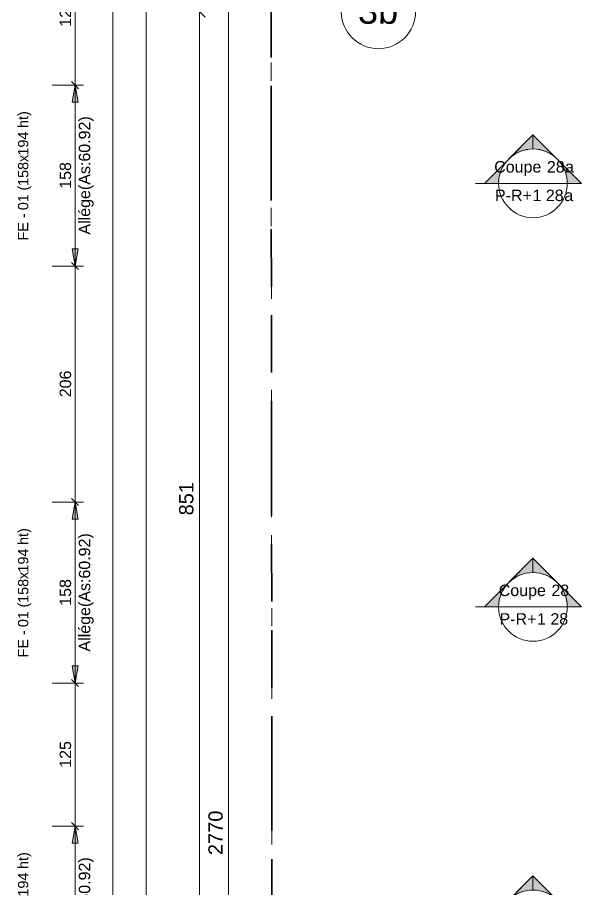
# Model space of a CAD drawing. Header units: metres. Extents: x 399 to 3028, y -427 to 863.
# Drawn here: x 467.67 to 472.59, y -399.27 to -391.66 of the extents above; entities that cross this region are included whole.
import ezdxf

# ---------------------------------------------------------------- set-up
doc = ezdxf.new("R2010")
doc.units = ezdxf.units.M
doc.linetypes.add('Double tiret', pattern=[2.75, 1, -0.25, 0.5, -0.25, 0.5, -0.25])
doc.linetypes.add('Tiret', pattern=[0.3175, 0.15875, -0.15875])
for name, color, linetype, lineweight in [('A-ANNO-DIMS', 211, 'Continuous', 9), ('A-ANNO-DIMS-50', 211, 'Continuous', 9), ('A-DETL', 90, 'Continuous', 18), ('A-GLAZ-IDEN', 152, 'Continuous', 18), ('G-ANNO-SYMB', 111, 'Continuous', 9), ('L-SITE', 91, 'Double tiret', 35), ('S-GRID-IDEN', 1, 'Continuous', 9)]:
    doc.layers.add(name, color=color, linetype=linetype, lineweight=lineweight)
doc.styles.add('Arial', font='arial.ttf', dxfattribs={"height": 0.1})
doc.styles.add('Arial_11', font='arial.ttf', dxfattribs={"height": 0.125})
doc.styles.add('Arial_6', font='arial.ttf', dxfattribs={"height": 0.09})
doc.styles.add('Arial_7', font='arial.ttf', dxfattribs={"height": 0.225})
doc.dimstyles.new('AES-_Axe_COTATION_1_50', dxfattribs={"dimscale": 0.3048, "dimtxt": 0.127532, "dimasz": 0.328084, "dimexe": 0.328084, "dimexo": 0.0625, "dimgap": 0.049213, "dimtad": 1, "dimdec": 1, "dimlfac": 100, "dimrnd": 0.5, "dimdsep": 46, "dimtxsty": 'Arial_11', "dimblk1": 'OBLIQUE', "dimblk2": 'OBLIQUE', "dimsah": 1, "dimcen": 0.09, "dimdle": 0.246063, "dimazin": 0, "dimtfac": 1, "dimtdec": 4, "dimtix": 1, "dimtmove": 0, "dimatfit": 3, "dimfxl": 0.574147, "dimfxlon": 1, "dimtvp": 1, "dimtolj": 1, "dimtzin": 0, "dimarcsym": 2})
doc.dimstyles.new('AES-_COTATION_1_50_2', dxfattribs={"dimscale": 0.3048, "dimtxt": 0.102026, "dimasz": 0.205052, "dimexe": 0.246063, "dimexo": 0.0625, "dimgap": 0.016404, "dimtad": 1, "dimdec": 1, "dimlfac": 100, "dimrnd": 0.5, "dimdsep": 46, "dimtxsty": 'Arial', "dimblk1": 'OBLIQUE', "dimblk2": 'OBLIQUE', "dimsah": 1, "dimcen": 0.09, "dimdle": 0.123031, "dimazin": 0, "dimtfac": 1, "dimtdec": 4, "dimtix": 1, "dimtmove": 0, "dimatfit": 3, "dimfxl": 0.656168, "dimfxlon": 1, "dimtvp": 1, "dimtolj": 1, "dimtzin": 0, "dimarcsym": 2})
doc.dimstyles.new('AES-_COTATION_1_50_3', dxfattribs={"dimscale": 0.3048, "dimtxt": 0.102026, "dimasz": 0.205052, "dimexe": 0.246063, "dimexo": 0.0625, "dimgap": 0.016404, "dimtad": 1, "dimdec": 1, "dimlfac": 100, "dimrnd": 0.5, "dimdsep": 46, "dimtxsty": 'Arial', "dimblk1": 'OBLIQUE', "dimblk2": 'OBLIQUE', "dimsah": 1, "dimcen": 0.09, "dimdle": 0.123031, "dimazin": 0, "dimtfac": 1, "dimtdec": 4, "dimtix": 1, "dimtmove": 0, "dimatfit": 3, "dimfxl": 0.656168, "dimfxlon": 1, "dimtvp": 1, "dimtolj": 1, "dimtzin": 0, "dimarcsym": 2})
doc.dimstyles.new('AES-_COTATION_Allège_1_50', dxfattribs={"dimscale": 0.3048, "dimtxt": 0.102026, "dimasz": 0.492126, "dimexe": 0.246063, "dimexo": 0.0625, "dimgap": 0.016404, "dimtad": 1, "dimdec": 1, "dimlfac": 100, "dimrnd": 0.5, "dimdsep": 46, "dimtxsty": 'Arial', "dimsah": 1, "dimcen": 0.09, "dimdle": 0.123031, "dimazin": 0, "dimtfac": 1, "dimtdec": 4, "dimtix": 1, "dimtmove": 0, "dimatfit": 3, "dimfxl": 0.656168, "dimfxlon": 1, "dimtvp": 1, "dimtolj": 1, "dimtzin": 0, "dimarcsym": 2})

# ---------------------------------------------------------------- blocks, each defined once
blk = doc.blocks.new('Family - ___-883270-AES_EXE_BET_TZ_R_1_COF_0100-Plan coffrage PH R_1 Diffusion')
at = {"layer": 'A-DETL', "linetype": 'Tiret'}
blk.add_line((506.4718, -331.0937), (510.6689, -371.4256), dxfattribs=at)
at = {"layer": 'L-SITE'}
blk.add_line((506.4718, -331.0937), (510.6689, -371.4256), dxfattribs=at)
blk = doc.blocks.new('Quadrillage - M_Extrémité de la ligne de quadrillage - Cercle-214440-AES_EXE_BET_TZ_R_1_COF_0100-Plan coffrage PH R_1 Diffusion')
at = {"layer": 'S-GRID-IDEN'}
blk.add_circle((0, 0), 0.0065, dxfattribs=at)
blk = doc.blocks.new('Coupe - M_Section Head - Filled-24181-AES_EXE_BET_TZ_R_1_COF_0100-Plan coffrage PH R_1 Diffusion')
at = {"layer": 'G-ANNO-SYMB'}
h = blk.add_hatch(color=256, dxfattribs=at)
edge = h.paths.add_edge_path()
edge.add_line((-0.006, 0.00849), (-0.006, 0.006))
edge.add_arc((-0.006, 0), 0.006, 90, 135)
edge.add_line((-0.01024, 0.00424), (-0.006, 0.00849))
h = blk.add_hatch(color=256, dxfattribs=at)
edge = h.paths.add_edge_path()
edge.add_line((-0.006, 0.00849), (-0.00176, 0.00424))
edge.add_arc((-0.006, 0), 0.006, 45, 90)
edge.add_line((-0.006, 0.006), (-0.006, 0.00849))
h = blk.add_hatch(color=256, dxfattribs=at)
edge = h.paths.add_edge_path()
edge.add_line((-0.01449, 0), (-0.01024, 0.00424))
edge.add_arc((-0.006, 0), 0.006, 135, 180)
edge.add_line((-0.012, 0), (-0.01449, 0))
h = blk.add_hatch(color=256, dxfattribs=at)
edge = h.paths.add_edge_path()
edge.add_line((0.00249, 0), (0, 0))
edge.add_arc((-0.006, 0), 0.006, 360, 405)
edge.add_line((-0.00176, 0.00424), (0.00249, 0))
at = {"layer": 'G-ANNO-SYMB', "lineweight": 18}
for p, q in [((-0.006, 0.00849), (-0.01449, 0)), ((-0.006, 0.00849), (-0.01024, 0.00424)), ((-0.006, 0.00849), (0.00249, 0)), ((-0.006, 0.006), (-0.006, 0.00849)), ((-0.006, 0.00849), (-0.006, 0.006)), ((-0.00176, 0.00424), (-0.006, 0.00849)), ((-0.01024, 0.00424), (-0.01449, 0)), ((0.00249, 0), (-0.00176, 0.00424)), ((-0.01449, 0), (-0.012, 0)), ((0, 0), (0.00249, 0)), ((-0.012, 0), (-0.01449, 0)), ((0, 0), (0.00249, 0))]:
    blk.add_line(p, q, dxfattribs=at)
for start, end in [(360, 180), (90, 135), (45, 90), (135, 180), (360, 45), (180, 360)]:
    blk.add_arc((-0.006, 0), 0.006, start, end, dxfattribs=at)
blk = doc.blocks.new('DIMBLOCK571-AES_EXE_BET_TZ_R_1_COF_0100-Plan coffrage PH R_1 Diffusion')
at = {"layer": 'A-ANNO-DIMS-50', "transparency": 16777216}
for points in [[(468.1715, -398.718), (468.1451, -398.868), (468.198, -398.868)], [(468.1715, -400.298), (468.198, -400.148), (468.1451, -400.148)]]:
    blk.add_hatch(color=256, dxfattribs=at).paths.add_polyline_path(points)
for p, q in [((468.1715, -400.3355), (468.1715, -398.6805)), ((467.9715, -398.718), (468.2465, -398.718)), ((468.1715, -398.718), (467.9715, -398.718)), ((468.1715, -398.718), (468.1451, -398.868)), ((468.198, -398.868), (468.1715, -398.718)), ((468.1451, -398.868), (468.198, -398.868)), ((468.198, -400.148), (468.1451, -400.148)), ((468.1451, -400.148), (468.1715, -400.298)), ((468.1715, -400.298), (468.198, -400.148)), ((467.9715, -400.298), (468.2465, -400.298)), ((468.1715, -400.298), (467.9715, -400.298))]:
    blk.add_line(p, q, dxfattribs=at)
at = {"layer": 'A-ANNO-DIMS-50', "color": 0, "transparency": 16777216, "char_height": 0.1, "attachment_point": 1, "rotation": 90, "line_spacing_factor": 0.941778, "style": 'Arial'}
for s, insert, width in [('Allége(As:60.92)', (468.2037, -400.0228), 1.235613), ('158', (468.0367, -399.6234), 0.276883)]:
    blk.add_mtext(s, dxfattribs=dict(at, insert=insert, width=width))
blk = doc.blocks.new('DIMBLOCK572-AES_EXE_BET_TZ_R_1_COF_0100-Plan coffrage PH R_1 Diffusion')
at = {"layer": 'A-ANNO-DIMS-50', "transparency": 16777216}
for p, q in [((467.9715, -397.469), (468.2465, -397.469)), ((468.1715, -397.469), (467.9715, -397.469)), ((468.1715, -397.469), (468.1403, -397.4378)), ((468.1715, -398.7555), (468.1715, -397.4315)), ((468.1715, -397.469), (468.2028, -397.5003)), ((468.1715, -398.718), (468.1403, -398.6867)), ((467.9715, -398.718), (468.2465, -398.718)), ((468.1715, -398.718), (467.9715, -398.718)), ((468.1715, -398.718), (468.2028, -398.7492))]:
    blk.add_line(p, q, dxfattribs=at)
at = {"layer": 'A-ANNO-DIMS-50', "color": 0, "transparency": 16777216, "insert": (468.0367, -398.2089), "char_height": 0.1, "width": 0.276883, "attachment_point": 1, "rotation": 90, "line_spacing_factor": 0.941778, "style": 'Arial'}
blk.add_mtext('125', dxfattribs=at)
blk = doc.blocks.new('_Oblique')
at = {"color": 0, "linetype": 'ByBlock', "lineweight": -2}
blk.add_line((-0.5, -0.5), (0.5, 0.5), dxfattribs=at)
blk = doc.blocks.new('DIMBLOCK573-AES_EXE_BET_TZ_R_1_COF_0100-Plan coffrage PH R_1 Diffusion')
at = {"layer": 'A-ANNO-DIMS-50', "transparency": 16777216}
for points in [[(468.1715, -395.889), (468.1451, -396.039), (468.198, -396.039)], [(468.1715, -397.469), (468.198, -397.319), (468.1451, -397.319)]]:
    blk.add_hatch(color=256, dxfattribs=at).paths.add_polyline_path(points)
for p, q in [((467.9715, -395.889), (468.2465, -395.889)), ((468.1715, -395.889), (467.9715, -395.889)), ((468.1715, -395.889), (468.1451, -396.039)), ((468.1715, -397.5065), (468.1715, -395.8515)), ((468.198, -396.039), (468.1715, -395.889)), ((468.1451, -396.039), (468.198, -396.039)), ((468.198, -397.319), (468.1451, -397.319)), ((468.1451, -397.319), (468.1715, -397.469)), ((468.1715, -397.469), (468.198, -397.319)), ((467.9715, -397.469), (468.2465, -397.469)), ((468.1715, -397.469), (467.9715, -397.469))]:
    blk.add_line(p, q, dxfattribs=at)
at = {"layer": 'A-ANNO-DIMS-50', "color": 0, "transparency": 16777216, "char_height": 0.1, "attachment_point": 1, "rotation": 90, "line_spacing_factor": 0.941778, "style": 'Arial'}
for s, insert, width in [('Allége(As:60.92)', (468.2037, -397.1939), 1.235613), ('158', (468.0367, -396.7944), 0.276883)]:
    blk.add_mtext(s, dxfattribs=dict(at, insert=insert, width=width))
blk = doc.blocks.new('DIMBLOCK574-AES_EXE_BET_TZ_R_1_COF_0100-Plan coffrage PH R_1 Diffusion')
at = {"layer": 'A-ANNO-DIMS-50', "transparency": 16777216}
for p, q in [((467.9715, -393.829), (468.2465, -393.829)), ((468.1715, -393.829), (467.9715, -393.829)), ((468.1715, -393.829), (468.1403, -393.7978)), ((468.1715, -395.9265), (468.1715, -393.7915)), ((468.1715, -393.829), (468.2028, -393.8603)), ((467.9715, -395.889), (468.2465, -395.889)), ((468.1715, -395.889), (467.9715, -395.889)), ((468.1715, -395.889), (468.1403, -395.8578)), ((468.1715, -395.889), (468.2028, -395.9203))]:
    blk.add_line(p, q, dxfattribs=at)
at = {"layer": 'A-ANNO-DIMS-50', "color": 0, "transparency": 16777216, "insert": (468.0367, -394.9744), "char_height": 0.1, "width": 0.276883, "attachment_point": 1, "rotation": 90, "line_spacing_factor": 0.941778, "style": 'Arial'}
blk.add_mtext('206', dxfattribs=at)
blk = doc.blocks.new('DIMBLOCK575-AES_EXE_BET_TZ_R_1_COF_0100-Plan coffrage PH R_1 Diffusion')
at = {"layer": 'A-ANNO-DIMS-50', "transparency": 16777216}
for points in [[(468.1715, -392.249), (468.1451, -392.399), (468.198, -392.399)], [(468.1715, -393.829), (468.198, -393.679), (468.1451, -393.679)]]:
    blk.add_hatch(color=256, dxfattribs=at).paths.add_polyline_path(points)
for p, q in [((468.1715, -393.8665), (468.1715, -392.2115)), ((467.9715, -392.249), (468.2465, -392.249)), ((468.1715, -392.249), (467.9715, -392.249)), ((468.1715, -392.249), (468.1451, -392.399)), ((468.198, -392.399), (468.1715, -392.249)), ((468.1451, -392.399), (468.198, -392.399)), ((468.198, -393.679), (468.1451, -393.679)), ((468.1451, -393.679), (468.1715, -393.829)), ((468.1715, -393.829), (468.198, -393.679)), ((467.9715, -393.829), (468.2465, -393.829)), ((468.1715, -393.829), (467.9715, -393.829))]:
    blk.add_line(p, q, dxfattribs=at)
at = {"layer": 'A-ANNO-DIMS-50', "color": 0, "transparency": 16777216, "char_height": 0.1, "attachment_point": 1, "rotation": 90, "line_spacing_factor": 0.941778, "style": 'Arial'}
for s, insert, width in [('Allége(As:60.92)', (468.2037, -393.5539), 1.235613), ('158', (468.0367, -393.1544), 0.276883)]:
    blk.add_mtext(s, dxfattribs=dict(at, insert=insert, width=width))
blk = doc.blocks.new('DIMBLOCK576-AES_EXE_BET_TZ_R_1_COF_0100-Plan coffrage PH R_1 Diffusion')
at = {"layer": 'A-ANNO-DIMS-50', "transparency": 16777216}
for p, q in [((467.9715, -391.0001), (468.2465, -391.0001)), ((468.1715, -391.0001), (467.9715, -391.0001)), ((468.1715, -391.0001), (468.1403, -390.9688)), ((468.1715, -392.2865), (468.1715, -390.9626)), ((468.1715, -391.0001), (468.2028, -391.0313)), ((468.1715, -392.249), (468.1403, -392.2178)), ((467.9715, -392.249), (468.2465, -392.249)), ((468.1715, -392.249), (467.9715, -392.249)), ((468.1715, -392.249), (468.2028, -392.2803))]:
    blk.add_line(p, q, dxfattribs=at)
at = {"layer": 'A-ANNO-DIMS-50', "color": 0, "transparency": 16777216, "insert": (468.0367, -391.7399), "char_height": 0.1, "width": 0.276883, "attachment_point": 1, "rotation": 90, "line_spacing_factor": 0.941778, "style": 'Arial'}
blk.add_mtext('125', dxfattribs=at)
blk = doc.blocks.new('DIMBLOCK876-AES_EXE_BET_TZ_R_1_COF_0100-Plan coffrage PH R_1 Diffusion')
at = {"layer": 'A-ANNO-DIMS-50', "transparency": 16777216}
for p, q in [((468.3004, -389.4864), (468.5754, -389.4864)), ((468.5004, -389.4864), (468.3004, -389.4864)), ((468.5004, -389.4864), (468.4692, -389.4552)), ((468.5004, -412.6668), (468.5004, -389.4489)), ((468.5004, -389.4864), (468.5317, -389.5177)), ((468.3004, -412.6293), (468.5754, -412.6293)), ((468.5004, -412.6293), (468.3004, -412.6293)), ((468.5004, -412.6293), (468.4692, -412.598)), ((468.5004, -412.6293), (468.5317, -412.6605))]:
    blk.add_line(p, q, dxfattribs=at)
at = {"layer": 'A-ANNO-DIMS-50', "color": 0, "transparency": 16777216, "insert": (468.3656, -401.2697), "char_height": 0.1, "width": 0.50856, "attachment_point": 1, "rotation": 90, "line_spacing_factor": 0.941778, "style": 'Arial'}
blk.add_mtext('2314.5', dxfattribs=at)
blk = doc.blocks.new('DIMBLOCK881-AES_EXE_BET_TZ_R_1_COF_0100-Plan coffrage PH R_1 Diffusion')
at = {"layer": 'A-ANNO-DIMS-50', "transparency": 16777216}
for p, q in [((469.432, -391.6063), (469.157, -391.6063)), ((469.257, -391.6063), (469.207, -391.5563)), ((469.257, -391.6063), (469.257, -400.1161)), ((469.257, -391.6063), (469.307, -391.6563)), ((469.257, -391.6063), (469.432, -391.6063)), ((469.257, -400.1161), (469.207, -400.0661)), ((469.432, -400.1161), (469.157, -400.1161)), ((469.257, -400.1161), (469.307, -400.1661)), ((469.257, -400.1161), (469.432, -400.1161))]:
    blk.add_line(p, q, dxfattribs=at)
at = {"layer": 'A-ANNO-DIMS-50', "color": 0, "transparency": 16777216, "insert": (469.0798, -396.0054), "char_height": 0.125, "width": 0.346103, "attachment_point": 1, "rotation": 90, "line_spacing_factor": 0.941778, "style": 'Arial_11'}
blk.add_mtext('851', dxfattribs=at)
blk = doc.blocks.new('DIMBLOCK884-AES_EXE_BET_TZ_R_1_COF_0100-Plan coffrage PH R_1 Diffusion')
at = {"layer": 'A-ANNO-DIMS-50', "transparency": 16777216}
for p, q in [((469.5124, -384.853), (469.5124, -412.7043)), ((469.6874, -384.928), (469.4124, -384.928)), ((469.5124, -384.928), (469.4624, -384.878)), ((469.5124, -384.928), (469.5624, -384.978)), ((469.5124, -384.928), (469.6874, -384.928)), ((469.6874, -412.6293), (469.4124, -412.6293)), ((469.5124, -412.6293), (469.4624, -412.5793)), ((469.5124, -412.6293), (469.5624, -412.6793)), ((469.5124, -412.6293), (469.6874, -412.6293))]:
    blk.add_line(p, q, dxfattribs=at)
at = {"layer": 'A-ANNO-DIMS-50', "color": 0, "transparency": 16777216, "insert": (469.3351, -398.9709), "char_height": 0.125, "width": 0.461471, "attachment_point": 1, "rotation": 90, "line_spacing_factor": 0.941778, "style": 'Arial_11'}
blk.add_mtext('2770', dxfattribs=at)
blk = doc.blocks.new('DIMBLOCK888-AES_EXE_BET_TZ_R_1_COF_0100-Plan coffrage PH R_1 Diffusion')
at = {"layer": 'A-ANNO-DIMS-50', "transparency": 16777216}
for p, q in [((468.5909, -381.6421), (468.8659, -381.6421)), ((468.7909, -381.6421), (468.5909, -381.6421)), ((468.7909, -381.6421), (468.7596, -381.6109)), ((468.7909, -381.6046), (468.7909, -421.3591)), ((468.7909, -381.6421), (468.8221, -381.6734)), ((468.7909, -421.3216), (468.7596, -421.2904)), ((468.5909, -421.3216), (468.8659, -421.3216)), ((468.7909, -421.3216), (468.5909, -421.3216)), ((468.7909, -421.3216), (468.8221, -421.3529))]:
    blk.add_line(p, q, dxfattribs=at)
at = {"layer": 'A-ANNO-DIMS-50', "color": 0, "transparency": 16777216, "insert": (468.656, -401.6357), "char_height": 0.1, "width": 0.369177, "attachment_point": 1, "rotation": 90, "line_spacing_factor": 0.941778, "style": 'Arial'}
blk.add_mtext('3968', dxfattribs=at)

msp = doc.modelspace()

# ---------------------------------------------------------------- linework, layer by layer
at = {"layer": 'G-ANNO-SYMB'}
for p, q in [((471.8695, -393.1068), (471.668, -393.1068)), ((471.8695, -396.8044), (471.668, -396.8044))]:
    msp.add_line(p, q, dxfattribs=at)
at = {"layer": 'G-ANNO-SYMB', "lineweight": 18}
for p, q in [((471.8695, -393.1068), (472.4695, -393.1068)), ((471.8695, -396.8044), (472.4695, -396.8044))]:
    msp.add_line(p, q, dxfattribs=at)

# ---------------------------------------------------------------- block references
at = {"layer": 'G-ANNO-SYMB', "lineweight": 18, "extrusion": (0, 0, -1)}
for p, xscale, yscale, zscale in [((-471.8695, -393.1068), 49.99999999999996, 49.99999999999996, 49.99999999999996), ((-471.8695, -396.8044), 49.99999999999997, 49.99999999999997, 49.99999999999997), ((-471.8695, -399.5757), 49.99999999999997, 49.99999999999997, 49.99999999999997)]:
    msp.add_blockref('Coupe - M_Section Head - Filled-24181-AES_EXE_BET_TZ_R_1_COF_0100-Plan coffrage PH R_1 Diffusion', p, dxfattribs=dict(at, xscale=xscale, yscale=yscale, zscale=zscale))
at = {"layer": 'L-SITE', "linetype": 'Tiret', "lineweight": 18, "rotation": 354.117617010805}
msp.add_blockref('Family - ___-883270-AES_EXE_BET_TZ_R_1_COF_0100-Plan coffrage PH R_1 Diffusion', (0, 0), dxfattribs=at)
at = {"layer": 'S-GRID-IDEN', "xscale": 49.99999999999997, "yscale": 49.99999999999997, "zscale": 49.99999999999997, "rotation": 270.0008506628035}
msp.add_blockref('Quadrillage - M_Extrémité de la ligne de quadrillage - Cercle-214440-AES_EXE_BET_TZ_R_1_COF_0100-Plan coffrage PH R_1 Diffusion', (470.8201, -391.6062), dxfattribs=at)

# ---------------------------------------------------------------- texts
at = {"layer": 'A-GLAZ-IDEN', "lineweight": 9, "char_height": 0.09, "attachment_point": 1, "rotation": 90, "style": 'Arial_6'}
for s, insert, width in [('ht)', (467.673, -392.6235), 0.172363), ('194 ', (467.673, -392.8649), 0.292616), ('\\fArial|b0|i0|c178|p34|;x', (467.673, -392.9211), 0.068143), ('158', (467.673, -393.1295), 0.252532), ('\\fArial|b0|i0|c178|p34|;(', (467.673, -393.1692), 0.048101), ('01 ', (467.673, -393.3411), 0.208439), ('FE - ', (467.673, -393.6057), 0.320675), ('ht)', (467.673, -396.2635), 0.172363), ('194 ', (467.673, -396.5049), 0.292616), ('\\fArial|b0|i0|c178|p34|;x', (467.673, -396.5611), 0.068143), ('158', (467.673, -396.7695), 0.252532), ('\\fArial|b0|i0|c178|p34|;(', (467.673, -396.8092), 0.048101), ('01 ', (467.673, -396.9811), 0.208439), ('FE - ', (467.673, -397.2457), 0.320675), ('ht)', (467.673, -399.0924), 0.172363), ('194 ', (467.673, -399.3338), 0.292616)]:
    msp.add_mtext(s, dxfattribs=dict(at, insert=insert, width=width))
at = {"layer": 'G-ANNO-SYMB', "char_height": 0.1, "attachment_point": 1, "style": 'Arial'}
for s, insert, width in [('Coupe ', (471.8311, -392.9123), 0.557173), ('28', (472.2909, -392.9123), 0.192405), ('\\fArial|b0|i0|c178|p34|;a', (472.4496, -392.9123), 0.096202), ('P-R+', (471.8379, -393.1618), 0.396835), ('1 28', (472.1653, -393.1618), 0.336709), ('\\fArial|b0|i0|c178|p34|;a', (472.4431, -393.1618), 0.096202), ('Coupe ', (471.8708, -396.6099), 0.557173), ('28', (472.3306, -396.6099), 0.192405), ('P-R+', (471.8776, -396.8594), 0.396835), ('1 28', (472.205, -396.8594), 0.336709)]:
    msp.add_mtext(s, dxfattribs=dict(at, insert=insert, width=width))
at = {"layer": 'S-GRID-IDEN', "char_height": 0.225, "width": 0.212447, "attachment_point": 1, "style": 'Arial_7'}
for s, insert in [('\\fArial|b0|i0|c178|p34|;b', (470.8171, -391.4886)), ('\\fArial|b0|i0|c178|p34|;3', (470.6419, -391.4886))]:
    msp.add_mtext(s, dxfattribs=dict(at, insert=insert))

# ---------------------------------------------------------------- dimensions: what is measured, and where the dimension line sits
at = {"layer": 'A-ANNO-DIMS'}
for base, p1, p2, dimstyle, override, picture, middle in [((468.790861, -421.321606), (468.590861, -381.642107), (468.590861, -421.321606), 'AES-_COTATION_1_50_3', {"dimpost": '<>', "dimfxl": 39.679499}, 'DIMBLOCK888-AES_EXE_BET_TZ_R_1_COF_0100-Plan coffrage PH R_1 Diffusion', (468.734769, -401.481857)), ((469.5124, -412.6293), (469.6874, -384.928), (469.6874, -412.6293), 'AES-_Axe_COTATION_1_50', {"dimpost": '<>', "dimfxl": 27.701307}, 'DIMBLOCK884-AES_EXE_BET_TZ_R_1_COF_0100-Plan coffrage PH R_1 Diffusion', (469.4335, -398.7786)), ((468.5004, -389.4864), (468.3004, -412.6293), (468.3004, -389.4864), 'AES-_COTATION_1_50_3', {"dimpost": '<>', "dimfxl": 23.142858}, 'DIMBLOCK876-AES_EXE_BET_TZ_R_1_COF_0100-Plan coffrage PH R_1 Diffusion', (468.4443, -401.0578)), ((468.1715, -391.0001), (467.9715, -392.249), (467.9715, -391.0001), 'AES-_COTATION_1_50_2', {"dimpost": '<>', "dimfxl": 1.248952}, 'DIMBLOCK576-AES_EXE_BET_TZ_R_1_COF_0100-Plan coffrage PH R_1 Diffusion', (468.1155, -391.6246)), ((469.257, -400.1161), (469.432, -391.6063), (469.432, -400.1161), 'AES-_Axe_COTATION_1_50', {"dimpost": '<>', "dimfxl": 8.509836}, 'DIMBLOCK881-AES_EXE_BET_TZ_R_1_COF_0100-Plan coffrage PH R_1 Diffusion', (469.1782, -395.8612)), ((468.1715, -393.829), (467.9715, -395.889), (467.9715, -393.829), 'AES-_COTATION_1_50_2', {"dimpost": '<>', "dimfxl": 2.06}, 'DIMBLOCK574-AES_EXE_BET_TZ_R_1_COF_0100-Plan coffrage PH R_1 Diffusion', (468.1155, -394.859)), ((468.1715, -397.469), (467.9715, -398.718), (467.9715, -397.469), 'AES-_COTATION_1_50_2', {"dimpost": '<>', "dimfxl": 1.248952}, 'DIMBLOCK572-AES_EXE_BET_TZ_R_1_COF_0100-Plan coffrage PH R_1 Diffusion', (468.1155, -398.0935))]:
    dim = msp.add_linear_dim(base=base, p1=p1, p2=p2, angle=90, dimstyle=dimstyle, override=override, dxfattribs=at)
    dim.commit()
    dim.dimension.update_dxf_attribs({"geometry": picture, "text_midpoint": middle})
for base, p1, p2, picture, middle in [((468.1715, -392.249), (467.9715, -393.829), (467.9715, -392.249), 'DIMBLOCK575-AES_EXE_BET_TZ_R_1_COF_0100-Plan coffrage PH R_1 Diffusion', (468.1715, -393.039)), ((468.1715, -395.889), (467.9715, -397.469), (467.9715, -395.889), 'DIMBLOCK573-AES_EXE_BET_TZ_R_1_COF_0100-Plan coffrage PH R_1 Diffusion', (468.1715, -396.679)), ((468.1715, -398.718), (467.9715, -400.298), (467.9715, -398.718), 'DIMBLOCK571-AES_EXE_BET_TZ_R_1_COF_0100-Plan coffrage PH R_1 Diffusion', (468.1715, -399.508))]:
    dim = msp.add_linear_dim(base=base, p1=p1, p2=p2, angle=90, text='<>\\XAllége(As:60.92)', dimstyle='AES-_COTATION_Allège_1_50', override={"dimpost": '<>', "dimfxl": 1.58}, dxfattribs=at)
    dim.commit()
    dim.dimension.update_dxf_attribs({"geometry": picture, "text_midpoint": middle})

doc.saveas('drawing.dxf')
